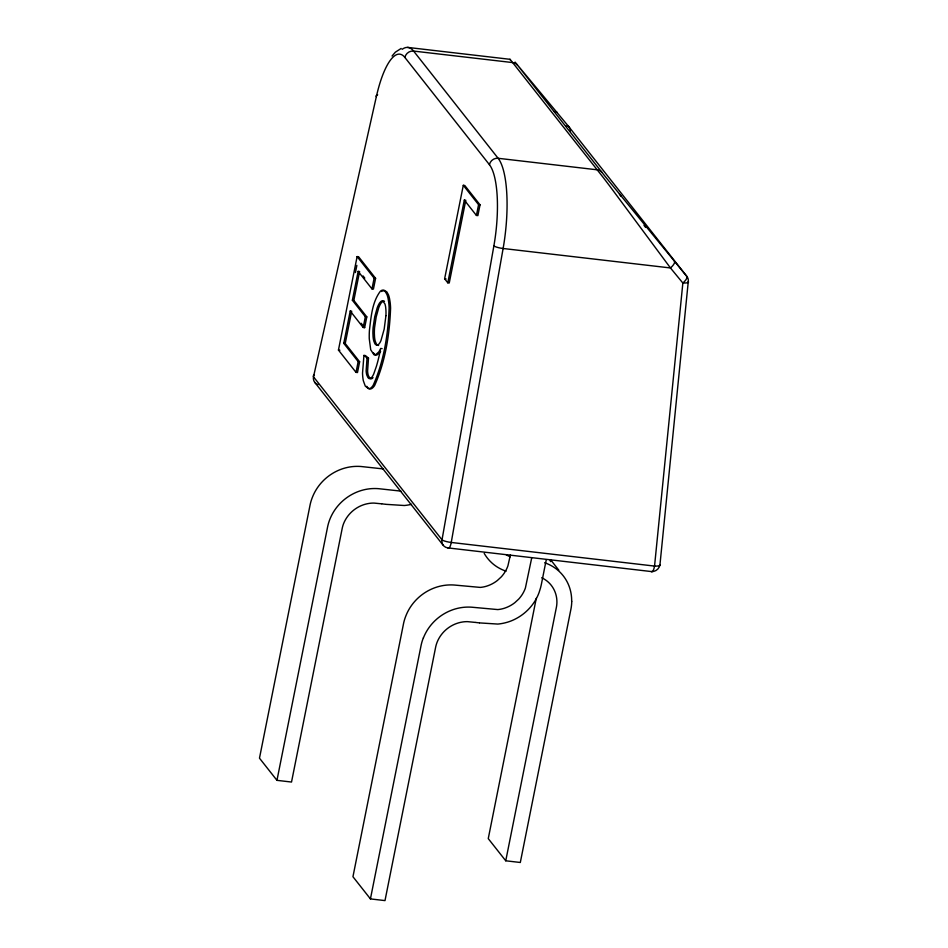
<?xml version="1.0" encoding="UTF-8"?>
<svg xmlns="http://www.w3.org/2000/svg" width="948" height="948" viewBox="0 0 948 948"><rect width="100%" height="100%" fill="white"/><g stroke="black" fill="none" stroke-linecap="round" stroke-linejoin="round"><path stroke-width="1.42" d="M651.158 571.537A7.643 7.051 -38.3 0 0 659.974 564.593L688.284 281.52A7.643 7.051 -38.3 0 0 686.838 276.389L568.764 126.653L515.084 62.094L605.405 176.743L686.838 276.389A7.643 2.619 -39.4 0 1 682.856 283.025L654.547 566.086A7.643 2.18 -83.4 0 1 651.158 571.537L447.859 547.897A7.643 7.051 -38.3 0 1 442.017 539.815L313.492 376.818L376.32 96.755A7.643 2.536 12.6 0 1 377.671 94.836M382.127 348.639L380.669 348.461A26.828 7.655 -83.4 0 1 378.655 352.111L375.444 354.825A26.52 7.56 -83.4 0 1 373.939 354.718L370.715 349.741L369.27 338.803A29.033 8.283 -83.4 0 1 369.436 330.153C371.118 316.976 372.054 302.329 380.267 291.356A28.167 8.034 -83.4 0 1 382.945 290.147L385.433 291.783L386.974 294.603A30.786 8.781 -83.4 0 1 388.123 298.656L388.668 302.057A30.478 8.698 -83.4 0 1 389.118 307.993C388.147 334.229 383.952 361.318 373.156 385.35A30.241 8.627 -83.4 0 1 370.858 387.969A29.815 8.496 -83.4 0 1 368.677 388.787L365.288 386.12L363.345 380.788A24.34 6.944 -83.4 0 1 362.527 373.097L363.937 355.405L367.042 357.929L366.141 370.881A13.912 3.97 -83.4 0 0 366.757 374.934L367.812 377.34A19.529 5.57 -83.4 0 0 370.846 378.288M363.937 355.405L365.395 355.571L368.499 358.095L367.599 371.047A13.912 3.97 -83.4 0 0 368.215 375.1L369.27 377.517M517.253 64.985A7.643 7.051 -38.3 0 0 512.773 62.592L413.601 51.074A7.643 7.051 -38.3 0 0 404.879 57.461L489.417 164.679A68.801 19.624 -83.4 0 1 493.884 245.864L442.017 539.815A7.643 1.481 10 0 0 451.248 542.457L654.547 566.086A7.643 1.647 5.7 0 0 659.974 564.593M510.415 554.853L507.95 565.695A28.57 26.331 -38.3 0 1 506.825 568.539L506.09 570.021A30.964 28.523 -38.3 0 1 501.219 576.941L497.344 580.52A31.248 28.796 -38.3 0 1 488.149 585.639L486.608 586.16A29.518 27.208 -38.3 0 1 480.281 587.404L454.708 585.07A45.563 41.985 -38.3 0 0 451.604 584.916A48.467 44.663 -38.3 0 0 445.572 585.212A45.765 42.162 -38.3 0 0 405.934 615.738A45.966 42.352 -38.3 0 0 403.647 623.061L352.952 876.734L370.431 898.905L384.995 900.6L435.642 647.188A31.154 28.701 -38.3 0 1 437.123 642.187A30.703 28.286 -38.3 0 1 462.79 621.959A29.068 26.781 -38.3 0 1 467.565 621.651L475.102 622.386M380.338 350.215L380.231 350.772A61.454 17.526 -83.4 0 1 377.008 364.222A71.633 20.429 -83.4 0 1 376.344 366.485L373.785 373.82A19.28 5.498 -83.4 0 1 370.846 378.193M338.448 350.073L357.123 256.588L358.581 256.754L375.586 278.321L373.441 289.093L371.983 288.915L358.154 271.377L352.372 300.267L365.347 316.715L366.805 316.881L364.648 327.653L363.191 327.487L350.227 311.027L343.769 343.33L358.178 361.603L359.636 361.769L357.491 372.54L356.033 372.363L338.448 350.073L339.905 350.239M355.429 272.574L356.863 265.381M359.636 361.769L345.226 343.496L351.684 311.205L350.227 311.027M366.805 316.881L353.829 300.433L359.6 271.543L358.154 271.377M363.191 327.487L365.347 316.715M371.983 288.915L374.128 278.155L357.123 256.588M356.033 372.363L358.178 361.603M381.629 503.826L374.093 503.092A29.068 26.781 -38.3 0 0 369.317 503.388A30.703 28.286 -38.3 0 0 343.591 523.616A31.154 28.701 -38.3 0 0 342.157 528.629L291.522 782.041L276.958 780.346L327.653 526.673A45.966 42.352 -38.3 0 1 329.857 519.326A45.765 42.162 -38.3 0 1 369.566 488.812A48.467 44.663 -38.3 0 1 375.609 488.54A45.563 41.985 -38.3 0 1 378.714 488.694L400.957 491.123M447.788 282.812L444.624 278.783L463.299 185.31L464.757 185.476L480.032 204.851L477.875 215.611L476.429 215.445L464.319 200.087L447.788 282.812L449.245 282.978L465.776 200.265L464.319 200.087M476.429 215.445L478.574 204.673L463.299 185.31M370.431 898.905L421.125 645.233A45.966 42.352 -38.3 0 1 423.341 637.885M531.698 557.945L525.429 587.867A28.57 26.331 -38.3 0 1 524.303 590.711L523.58 592.192A30.964 28.523 -38.3 0 1 518.698 599.112L514.823 602.691A31.248 28.796 -38.3 0 1 505.628 607.81L504.099 608.332A29.518 27.208 -38.3 0 1 497.759 609.576L472.187 607.241A45.563 41.985 -38.3 0 0 469.094 607.087A48.467 44.663 -38.3 0 0 463.051 607.384A45.765 42.162 -38.3 0 0 423.412 637.909M536.284 598.283L488.256 838.625L505.746 860.796L520.31 862.479L570.992 608.806A45.966 42.352 -38.3 0 0 571.751 601.293M546.273 559.628L541.628 583.056A81.303 74.916 -38.3 0 1 540.479 588.056L539.151 592.322A44.177 40.705 -38.3 0 1 532.598 604.492L531.022 606.495A46.215 42.577 -38.3 0 1 514.622 619.388A44.568 41.072 -38.3 0 1 507.393 622.22L505.011 622.86A48.111 44.331 -38.3 0 1 497.807 624.068L479.617 622.907M505.746 860.796L556.381 607.372A31.154 28.701 -38.3 0 0 556.914 602.264A30.703 28.286 -38.3 0 0 541.711 577.735M392.069 56.003L395.363 52.176L401.158 48.443M383.478 468.952L361.235 466.523A45.563 41.985 -38.3 0 0 358.131 466.369A48.467 44.663 -38.3 0 0 352.087 466.653A45.765 42.162 -38.3 0 0 312.449 497.179A45.966 42.352 -38.3 0 0 310.174 504.502L259.479 758.175L276.958 780.346M381.949 503.862L385.504 504.277M475.422 622.421L479.297 622.872M510 59.309L407.581 47.4M386.132 504.348L404.334 505.509A48.111 44.331 -38.3 0 0 411.527 504.3M478.574 204.673L480.032 204.851M444.624 278.783L446.081 278.961M374.128 278.155L375.586 278.321M352.372 300.267L353.829 300.433M343.769 343.33L345.226 343.496M367.042 357.929L368.499 358.095M384.509 301.274L384.236 301.144A17.882 5.096 -83.4 0 0 382.506 301.511L381.25 302.85A23.309 6.648 -83.4 0 0 380.586 303.846A21.851 6.233 -83.4 0 0 378.679 307.946L376.178 316.999L374.555 327.735A19.351 5.522 -83.4 0 0 374.365 333.518L374.543 337.002A18.083 5.155 -83.4 0 0 375.242 341.173L376.238 343.65A24.648 7.027 -83.4 0 0 376.984 344.693L378.323 345.428A17.55 5.001 -83.4 0 0 378.596 345.428M368.061 387.969L370.135 388.953A29.815 8.496 -83.4 0 0 372.315 388.135A30.241 8.627 -83.4 0 0 374.614 385.528C385.409 361.484 389.604 334.395 390.576 308.171A30.478 8.698 -83.4 0 0 390.126 302.234L389.581 298.833A30.786 8.781 -83.4 0 0 388.431 294.769L386.891 291.948L384.402 290.325A28.167 8.034 -83.4 0 0 381.724 291.522M374.46 354.232L375.396 354.884A26.52 7.56 -83.4 0 0 376.901 354.99L380.112 352.277A26.828 7.655 -83.4 0 0 380.622 351.507M619.411 194.174L621.047 196.248M644.012 225.363L645.647 227.449M363.06 275.927L364.79 278.12M550.966 560.209L558.822 570.186M361.188 323.268L364.648 327.653M314.606 382.186L443.131 545.183M366.746 386.286L367.409 387.246M373.322 352.692L374.022 353.734M550.113 560.564A45.765 42.162 -38.3 0 1 550.61 561.631M484.203 553.383A46.215 42.577 -38.3 0 0 491.834 562.887A44.568 41.072 -38.3 0 0 497.629 567.236L499.655 568.397A48.111 44.331 -38.3 0 0 506.054 571.182M510.297 556.808A29.518 27.208 -38.3 0 1 506.208 554.734M544.638 562.756A48.467 44.663 -38.3 0 1 545.752 563.148A45.765 42.162 -38.3 0 1 571.668 601.293M447.859 547.897A7.643 2.18 -83.4 0 0 451.248 542.457L503.115 248.494A76.456 21.804 -83.4 0 0 498.138 158.304L413.601 51.074A76.456 21.804 -83.4 0 0 402.153 49.32M489.417 164.679A7.643 7.051 -38.3 0 1 498.138 158.292L597.323 169.822A7.643 7.051 -38.3 0 1 601.79 172.216M688.284 281.52A7.643 1.647 5.7 0 1 682.856 283.025L670.461 267.952L609.931 186.318A63.279 0.818 53.5 0 0 603.319 177.596L510.119 59.38A63.291 0.818 53.5 0 0 510.415 60.115M493.896 245.864A7.643 1.481 10 0 0 503.115 248.494L670.461 267.952A7.643 2.619 -39.4 0 0 674.431 261.316M376.332 96.755A68.801 19.624 -83.4 0 1 404.879 57.461M318.03 384.627A7.643 7.051 -38.3 0 1 313.492 376.818A7.643 2.536 12.6 0 1 314.404 375.041M554.367 111.627A7.643 3.318 -39.5 0 1 556.867 112.208M570.246 131.44A7.643 7.051 -38.3 0 0 568.764 126.653A7.643 3.318 -39.5 0 0 566.264 126.072M373.062 377.683A19.28 5.498 -83.4 0 1 372.872 377.873M372.114 378.56A19.529 5.57 -83.4 0 1 369.282 377.458M385.931 315.696L384.177 329.157L380.954 340.605A18.273 5.214 -83.4 0 1 379.757 342.927L378.572 344.468A17.55 5.001 -83.4 0 1 376.866 345.262L375.526 344.527A24.648 7.027 -83.4 0 1 374.78 343.484L373.785 340.996A18.083 5.155 -83.4 0 1 373.085 336.836L372.908 333.341A19.351 5.522 -83.4 0 1 373.109 327.57L374.721 316.833L377.221 307.78A21.851 6.233 -83.4 0 1 379.129 303.68A23.309 6.648 -83.4 0 1 379.793 302.673L381.049 301.346A17.882 5.096 -83.4 0 1 382.791 300.978L384.9 303.881A16.957 4.835 -83.4 0 1 385.706 307.626L385.919 310.02A20.643 5.889 -83.4 0 1 385.99 312.757A19.446 5.546 -83.4 0 1 385.931 315.696"/></g></svg>
